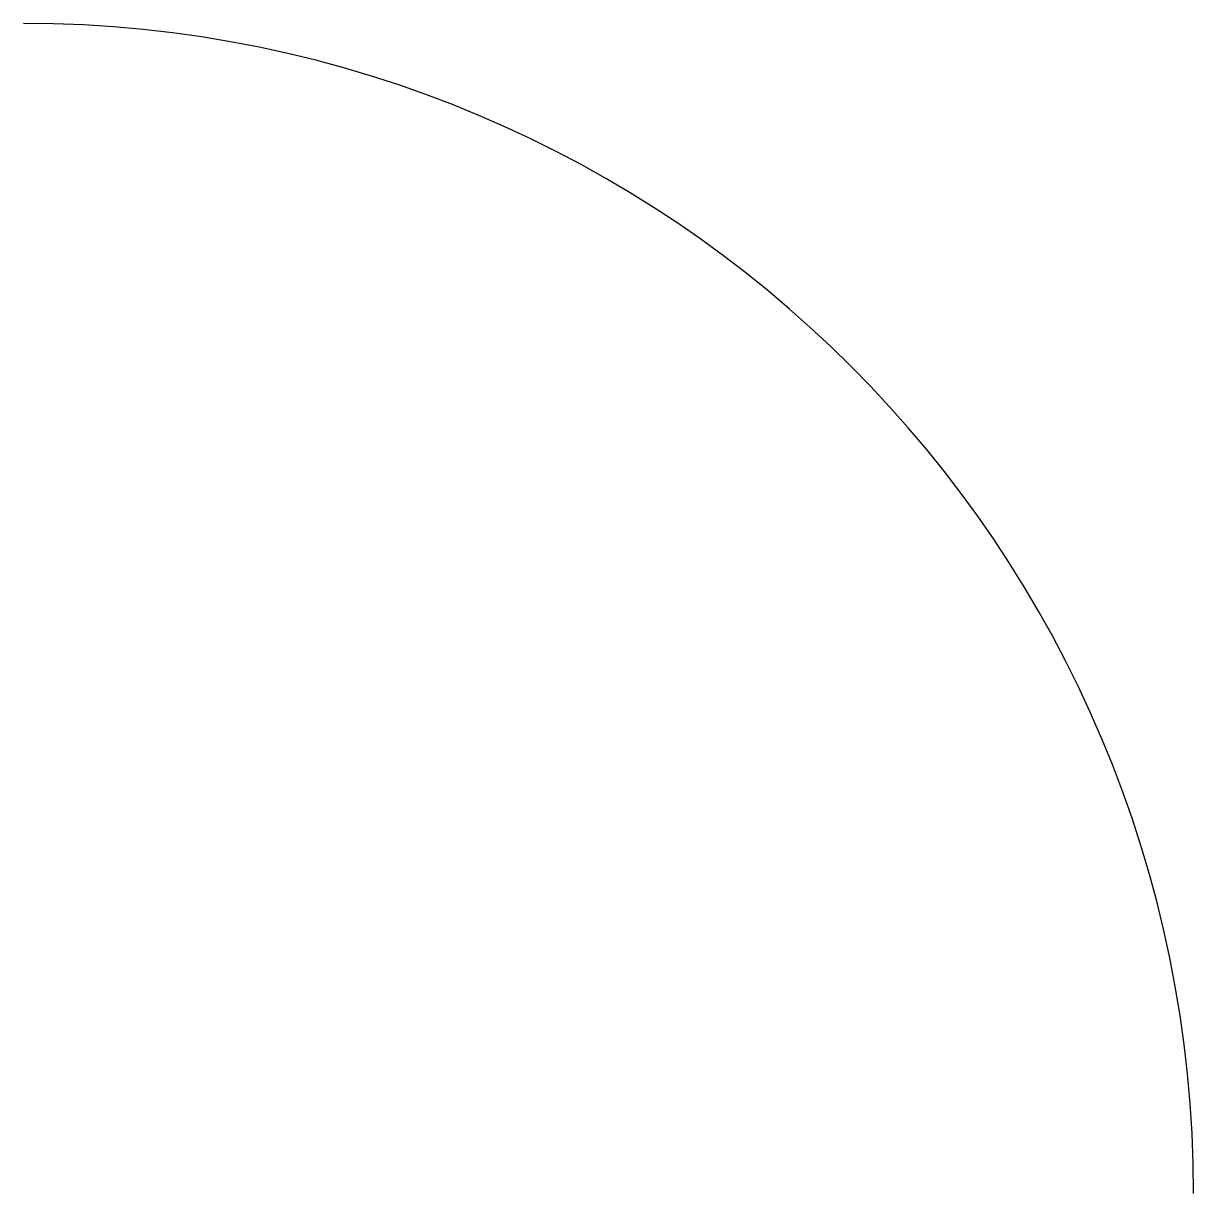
# Model space of a CAD drawing. Extents: x 50 to 70, y 50 to 70.
import ezdxf

# ---------------------------------------------------------------- set-up
doc = ezdxf.new("R2010")
doc.units = 0
doc.layers.get('0').update_dxf_attribs({"linetype": 'CONTINUOUS'})

msp = doc.modelspace()

# ---------------------------------------------------------------- linework, layer by layer
msp.add_arc((50, 50), 20, 0, 90)

doc.saveas('drawing.dxf')
